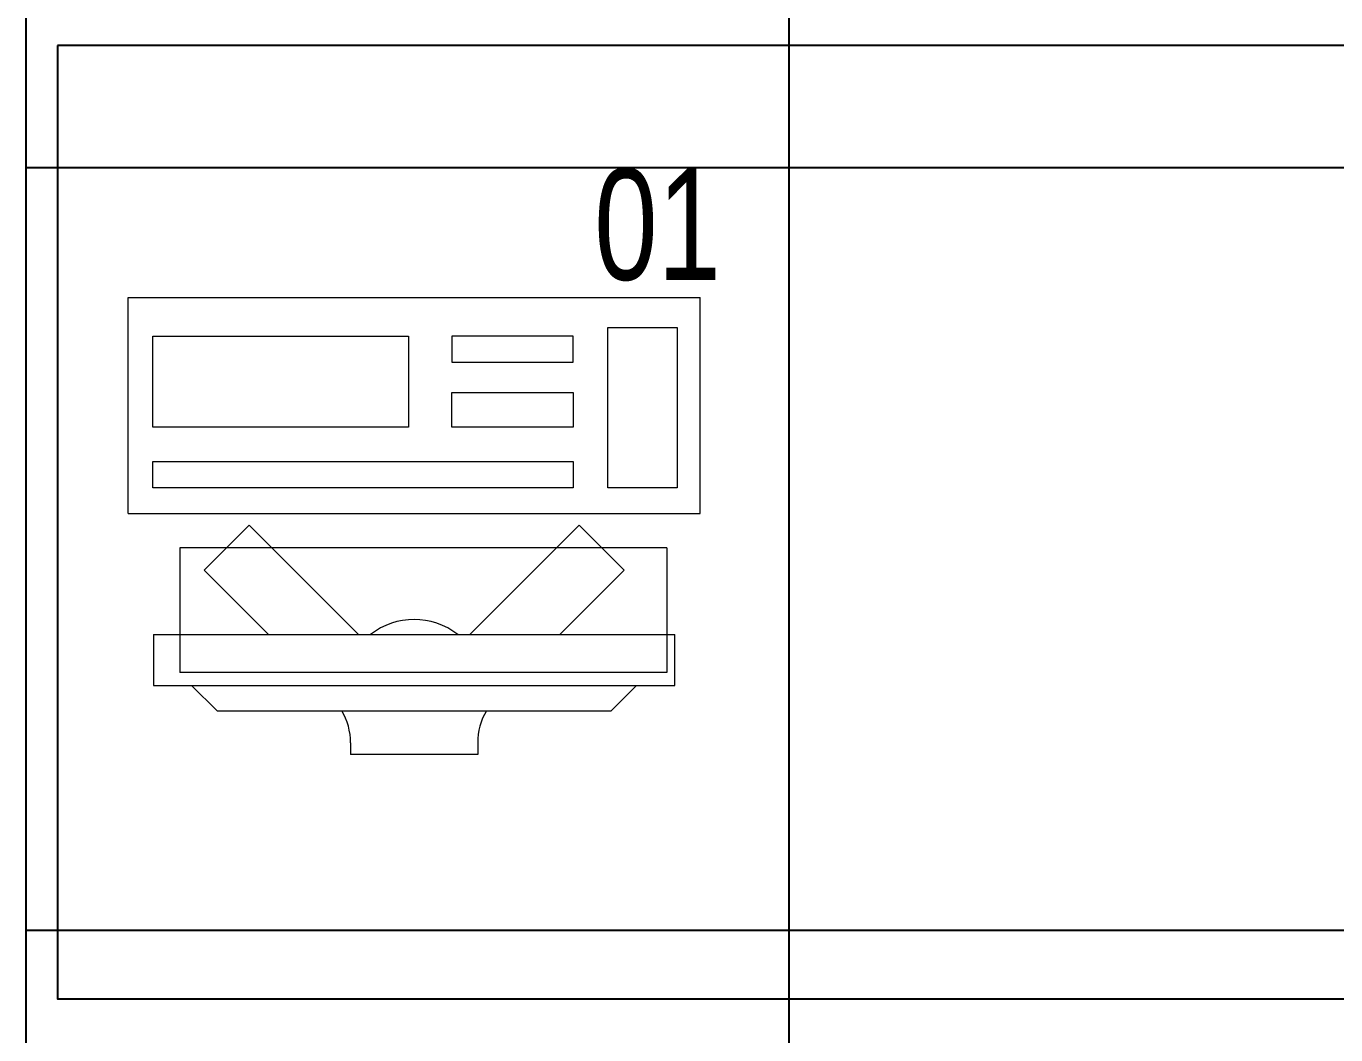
# Model space of a CAD drawing. Extents: x -509638 to 57327, y -29287 to 19916.
# Drawn here: x 10276 to 11306, y -4242 to -3449 of the extents above; entities that cross this region are included whole.
import ezdxf

# ---------------------------------------------------------------- set-up
doc = ezdxf.new("R2010")
doc.units = 0
doc.header["$LTSCALE"] = 0.25
doc.linetypes.add('DASHDOT', pattern=[25.4, 12.7, -6.35, 0, -6.35])
for name, color, linetype, lineweight in [('01-First Floor$0$72_EGR_EQP_TAG', 142, 'Continuous', 5), ('01-First Floor$0$LOADING', 253, 'Continuous', 5), ('01-First Floor$0$Walls', 251, 'Continuous', 5), ('E-LITE-CLNG-CNDT', 6, 'DASHDOT', 35)]:
    doc.layers.add(name, color=color, linetype=linetype, lineweight=lineweight)
doc.layers.add('01-First Floor$0$FALSE CEILING', color=251, linetype='Continuous')
doc.styles.add('01-First Floor$0$X3G_ENTITY_257CFD', font='swisscl.ttf', dxfattribs={"height": 200})

# ---------------------------------------------------------------- blocks, each defined once
blk = doc.blocks.new('01-First Floor$0$ITCWLS1-P')
at = {"layer": '01-First Floor$0$LOADING'}
for p, q in [((-0.17, 0.45), (-0.17, 0)), ((-0.17, 0.45), (0, 0.45)), ((0, 0.45), (0, 0)), ((-0.2651, 0.43, 0), (-0.3051, 0.43, 0)), ((-0.3051, 0.43, 0), (-0.3051, 0.02, 0)), ((-0.2651, 0.43, 0), (-0.2651, 0.02, 0)), ((-0.1496, 0.4305), (-0.1291, 0.4305)), ((-0.1291, 0.4305), (-0.1291, 0.4089)), ((-0.197, 0.4094), (-0.295, 0.4094)), ((-0.295, 0.0264), (-0.295, 0.4094)), ((-0.197, 0.0264), (-0.197, 0.4094)), ((-0.3251, 0.38, 0), (-0.3051, 0.4, 0)), ((-0.3251, 0.38, 0), (-0.3251, 0.07, 0)), ((-0.3503, 0.275), (-0.3596, 0.275)), ((-0.3596, 0.175), (-0.3596, 0.275)), ((-0.3503, 0.175), (-0.3596, 0.175)), ((-0.3251, 0.07, 0), (-0.3051, 0.05, 0)), ((-0.197, 0.0264), (-0.295, 0.0264)), ((-0.3051, 0.02, 0), (-0.2651, 0.02, 0)), ((-0.17, 0), (0, 0))]:
    blk.add_line(p, q, dxfattribs=at)
at = {"layer": '01-First Floor$0$LOADING', "extrusion": (2.48281e-10, 3.18408e-10, -1)}
for p, q in [((-0.2651, 0.3395), (-0.2144, 0.3902)), ((-0.1791, 0.3548), (-0.2144, 0.3902)), ((-0.2651, 0.2688), (-0.1791, 0.3548))]:
    blk.add_line(p, q, dxfattribs=at)
at = {"layer": '01-First Floor$0$LOADING', "extrusion": (2.48281e-10, -3.18408e-10, -1)}
for p, q in [((-0.2651, 0.1812), (-0.1791, 0.0952)), ((-0.2651, 0.1105), (-0.2144, 0.0598)), ((-0.1791, 0.0952), (-0.2144, 0.0598))]:
    blk.add_line(p, q, dxfattribs=at)
at = {"layer": '01-First Floor$0$LOADING'}
for points in [[(-0.1291, 0.4089), (-0.1291, 0.1), (-0.1496, 0.1), (-0.1496, 0.4305)], [(-0.1496, 0.1), (-0.1496, 0.1), (-0.1496, 0.1), (-0.1496, 0.1), (-0.1496, 0.1), (-0.1496, 0.1), (-0.1496, 0.1), (-0.1496, 0.1), (-0.1496, 0.1)], [(-0.1496, 0.1), (-0.1496, 0.1), (-0.1496, 0.1), (-0.1496, 0.1), (-0.1496, 0.1), (-0.1496, 0.1), (-0.1496, 0.1), (-0.1496, 0.1), (-0.1496, 0.1), (-0.1496, 0.1), (-0.1496, 0.1), (-0.1496, 0.1), (-0.1496, 0.1), (-0.1496, 0.1), (-0.1496, 0.1), (-0.1496, 0.1), (-0.1496, 0.1), (-0.1496, 0.1)], [(-0.1496, 0.1), (-0.1496, 0.1), (-0.1496, 0.1), (-0.1496, 0.1), (-0.1496, 0.1), (-0.1496, 0.1), (-0.1496, 0.1), (-0.1496, 0.1), (-0.1496, 0.1), (-0.1496, 0.1)], [(-0.1496, 0.1), (-0.1496, 0.1), (-0.1496, 0.1), (-0.1496, 0.1), (-0.1496, 0.1), (-0.1496, 0.1), (-0.1496, 0.1)], [(-0.1496, 0.1), (-0.1496, 0.1), (-0.1496, 0.1), (-0.1496, 0.1), (-0.1496, 0.1), (-0.1496, 0.1), (-0.1496, 0.1), (-0.1496, 0.1), (-0.1496, 0.1), (-0.1496, 0.1)], [(-0.1496, 0.1), (-0.1496, 0.1), (-0.1496, 0.1), (-0.1496, 0.1), (-0.1496, 0.1), (-0.1496, 0.1), (-0.1496, 0.1), (-0.1496, 0.1), (-0.1496, 0.1), (-0.1496, 0.1), (-0.1496, 0.1), (-0.1496, 0.1), (-0.1496, 0.1), (-0.1496, 0.1), (-0.1496, 0.1)], [(-0.1496, 0.1), (-0.1496, 0.1), (-0.1496, 0.1), (-0.1496, 0.1), (-0.1496, 0.1), (-0.1496, 0.1), (-0.1496, 0.1), (-0.1496, 0.1), (-0.1496, 0.1), (-0.1496, 0.1)], [(-0.1496, 0.1), (-0.1496, 0.1), (-0.1496, 0.1), (-0.1496, 0.1), (-0.1496, 0.1), (-0.1496, 0.1), (-0.1496, 0.1), (-0.1496, 0.1), (-0.1496, 0.1), (-0.1496, 0.1)], [(-0.1496, 0.1), (-0.1496, 0.1), (-0.1496, 0.1), (-0.1496, 0.1), (-0.1496, 0.1), (-0.1496, 0.1), (-0.1496, 0.1), (-0.1496, 0.1), (-0.1496, 0.1), (-0.1496, 0.1), (-0.1496, 0.1), (-0.1496, 0.1), (-0.1496, 0.1), (-0.1496, 0.1), (-0.1496, 0.1), (-0.1496, 0.1), (-0.1496, 0.1), (-0.1496, 0.1), (-0.1496, 0.1), (-0.1496, 0.1), (-0.1496, 0.1), (-0.1496, 0.1), (-0.1496, 0.1), (-0.1496, 0.1), (-0.1496, 0.1), (-0.1496, 0.1), (-0.1496, 0.1), (-0.1496, 0.1), (-0.1496, 0.1), (-0.1496, 0.1), (-0.1496, 0.1), (-0.1496, 0.1), (-0.1496, 0.1), (-0.1496, 0.1), (-0.1496, 0.1), (-0.1496, 0.1), (-0.1496, 0.1), (-0.1496, 0.1), (-0.1496, 0.1), (-0.1496, 0.1), (-0.1496, 0.1), (-0.1496, 0.1), (-0.1496, 0.1), (-0.1496, 0.1), (-0.1496, 0.1), (-0.1496, 0.1), (-0.1496, 0.1), (-0.1496, 0.1), (-0.1496, 0.1), (-0.1496, 0.1), (-0.1496, 0.1), (-0.1496, 0.1), (-0.1496, 0.1), (-0.1496, 0.1)], [(-0.1496, 0.1), (-0.1496, 0.1), (-0.1496, 0.1), (-0.1496, 0.1), (-0.1496, 0.1), (-0.1496, 0.1), (-0.1496, 0.1), (-0.1496, 0.1), (-0.1496, 0.1), (-0.1496, 0.1), (-0.1496, 0.1), (-0.1496, 0.1), (-0.1496, 0.1), (-0.1496, 0.1), (-0.1496, 0.1), (-0.1496, 0.1), (-0.1496, 0.1), (-0.1496, 0.1), (-0.1496, 0.1), (-0.1496, 0.1), (-0.1496, 0.1), (-0.1496, 0.1), (-0.1496, 0.1), (-0.1496, 0.1), (-0.1496, 0.1), (-0.1496, 0.1), (-0.1496, 0.1), (-0.1496, 0.1), (-0.1496, 0.1), (-0.1496, 0.1), (-0.1496, 0.1), (-0.1496, 0.1), (-0.1496, 0.1), (-0.1496, 0.1), (-0.1496, 0.1), (-0.1496, 0.1), (-0.1496, 0.1), (-0.1496, 0.1), (-0.1496, 0.1), (-0.1496, 0.1), (-0.1496, 0.1), (-0.1496, 0.1), (-0.1496, 0.1), (-0.1496, 0.1), (-0.1496, 0.1), (-0.1496, 0.1), (-0.1496, 0.1), (-0.1496, 0.1), (-0.1496, 0.1), (-0.1496, 0.1), (-0.1496, 0.1), (-0.1496, 0.1), (-0.1496, 0.1), (-0.1496, 0.1), (-0.1496, 0.1), (-0.1496, 0.1), (-0.1496, 0.1), (-0.1496, 0.1), (-0.1496, 0.1), (-0.1496, 0.1), (-0.1496, 0.1), (-0.1496, 0.1), (-0.1496, 0.1), (-0.1496, 0.1), (-0.1496, 0.1), (-0.1496, 0.1), (-0.1496, 0.1), (-0.1496, 0.1), (-0.1496, 0.1), (-0.1496, 0.1), (-0.1496, 0.1), (-0.1496, 0.1), (-0.1496, 0.1), (-0.1496, 0.1), (-0.1496, 0.1), (-0.1496, 0.1), (-0.1496, 0.1), (-0.1496, 0.1), (-0.1496, 0.1), (-0.1496, 0.1), (-0.1496, 0.1), (-0.1496, 0.1), (-0.1496, 0.1), (-0.1496, 0.1), (-0.1496, 0.1), (-0.1496, 0.1), (-0.1496, 0.1), (-0.1496, 0.1), (-0.1496, 0.1)], [(-0.1496, 0.1), (-0.1496, 0.1), (-0.1496, 0.1), (-0.1496, 0.1), (-0.1496, 0.1), (-0.1496, 0.1), (-0.1496, 0.1), (-0.1496, 0.1), (-0.1496, 0.1), (-0.1496, 0.1), (-0.1496, 0.1), (-0.1496, 0.1)], [(-0.1496, 0.1), (-0.1496, 0.1), (-0.1496, 0.1), (-0.1496, 0.1), (-0.1496, 0.1), (-0.1496, 0.1), (-0.1496, 0.1)], [(-0.1496, 0.1), (-0.1496, 0.1), (-0.1496, 0.1), (-0.1496, 0.1), (-0.1496, 0.1), (-0.1496, 0.1), (-0.1496, 0.1), (-0.1496, 0.1), (-0.1496, 0.1), (-0.1496, 0.1), (-0.1496, 0.1), (-0.1496, 0.1), (-0.1496, 0.1), (-0.1496, 0.1), (-0.1496, 0.1), (-0.1496, 0.1), (-0.1496, 0.1)], [(-0.1496, 0.1), (-0.1496, 0.1), (-0.1496, 0.1), (-0.1496, 0.1), (-0.1496, 0.1), (-0.1496, 0.1), (-0.1496, 0.1), (-0.1496, 0.1), (-0.1496, 0.1), (-0.1496, 0.1), (-0.1496, 0.1), (-0.1496, 0.1), (-0.1496, 0.1), (-0.1496, 0.1), (-0.1496, 0.1), (-0.1496, 0.1), (-0.1496, 0.1), (-0.1496, 0.1), (-0.1496, 0.1), (-0.1496, 0.1), (-0.1496, 0.1), (-0.1496, 0.1), (-0.1496, 0.1), (-0.1496, 0.1), (-0.1496, 0.1), (-0.1496, 0.1), (-0.1496, 0.1), (-0.1496, 0.1), (-0.1496, 0.1), (-0.1496, 0.1), (-0.1496, 0.1), (-0.1496, 0.1), (-0.1496, 0.1), (-0.1496, 0.1), (-0.1496, 0.1), (-0.1496, 0.1), (-0.1496, 0.1), (-0.1496, 0.1), (-0.1496, 0.1), (-0.1496, 0.1), (-0.1496, 0.1), (-0.1496, 0.1), (-0.1496, 0.1), (-0.1496, 0.1), (-0.1496, 0.1), (-0.1496, 0.1), (-0.1496, 0.1), (-0.1496, 0.1), (-0.1496, 0.1), (-0.1496, 0.1), (-0.1496, 0.1), (-0.1496, 0.1), (-0.1496, 0.1), (-0.1496, 0.1), (-0.1496, 0.1), (-0.1496, 0.1), (-0.1496, 0.1), (-0.1496, 0.1), (-0.1496, 0.1), (-0.1496, 0.1), (-0.1496, 0.1), (-0.1496, 0.1), (-0.1496, 0.1), (-0.1496, 0.1), (-0.1496, 0.1), (-0.1496, 0.1), (-0.1496, 0.1), (-0.1496, 0.1), (-0.1496, 0.1), (-0.1496, 0.1), (-0.1496, 0.1), (-0.1496, 0.1), (-0.1496, 0.1), (-0.1496, 0.1), (-0.1496, 0.1), (-0.1496, 0.1), (-0.1496, 0.1), (-0.1496, 0.1), (-0.1496, 0.1), (-0.1496, 0.1), (-0.1496, 0.1), (-0.1496, 0.1), (-0.1496, 0.1), (-0.1496, 0.1), (-0.1496, 0.1), (-0.1496, 0.1), (-0.1496, 0.1), (-0.1496, 0.1), (-0.1496, 0.1), (-0.1496, 0.1), (-0.1496, 0.1), (-0.1496, 0.1), (-0.1496, 0.1), (-0.1496, 0.1), (-0.1496, 0.1), (-0.1496, 0.1), (-0.1496, 0.1), (-0.1496, 0.1), (-0.1496, 0.1), (-0.1496, 0.1), (-0.1496, 0.1), (-0.1496, 0.1), (-0.1496, 0.1), (-0.1496, 0.1), (-0.1496, 0.1), (-0.1496, 0.1), (-0.1496, 0.1), (-0.1496, 0.1), (-0.1496, 0.1), (-0.1496, 0.1), (-0.1496, 0.1)], [(-0.1496, 0.1), (-0.1496, 0.1), (-0.1496, 0.1), (-0.1496, 0.1), (-0.1496, 0.1), (-0.1496, 0.1), (-0.1496, 0.1), (-0.1496, 0.1)]]:
    blk.add_lwpolyline(points, dxfattribs=at)
for points in [[(-0.1019, 0.4305), (-0.0304, 0.4305), (-0.0304, 0.2294), (-0.1019, 0.2294)], [(-0.1019, 0.1954), (-0.0747, 0.1954), (-0.0747, 0.1), (-0.1019, 0.1)], [(-0.0304, 0.1954), (-0.0508, 0.1954), (-0.0508, 0.1), (-0.0304, 0.1)], [(-0.1496, 0.1), (-0.1496, 0.1), (-0.1496, 0.1), (-0.1496, 0.1), (-0.1496, 0.1), (-0.1496, 0.1), (-0.1496, 0.1), (-0.1496, 0.1), (-0.1496, 0.1), (-0.1496, 0.1), (-0.1496, 0.1), (-0.1496, 0.1), (-0.1496, 0.1), (-0.1496, 0.1), (-0.1496, 0.1), (-0.1496, 0.1), (-0.1496, 0.1), (-0.1496, 0.1), (-0.1496, 0.1), (-0.1496, 0.1), (-0.1496, 0.1), (-0.1496, 0.1), (-0.1496, 0.1), (-0.1496, 0.1), (-0.1496, 0.1), (-0.1496, 0.1), (-0.1496, 0.1), (-0.1496, 0.1), (-0.1496, 0.1), (-0.1496, 0.1), (-0.1496, 0.1), (-0.1496, 0.1), (-0.1496, 0.1), (-0.1496, 0.1), (-0.1496, 0.1), (-0.1496, 0.1), (-0.1496, 0.1), (-0.1496, 0.1), (-0.1496, 0.1), (-0.1496, 0.1), (-0.1496, 0.1), (-0.1496, 0.1), (-0.1496, 0.1), (-0.1496, 0.1), (-0.1496, 0.1), (-0.1496, 0.1), (-0.1496, 0.1), (-0.1496, 0.1), (-0.1496, 0.1), (-0.1496, 0.1), (-0.1496, 0.1), (-0.1496, 0.1), (-0.1496, 0.1), (-0.1496, 0.1), (-0.1496, 0.1), (-0.1496, 0.1), (-0.1496, 0.1), (-0.1496, 0.1), (-0.1496, 0.1), (-0.1496, 0.1), (-0.1496, 0.1), (-0.1496, 0.1), (-0.1496, 0.1), (-0.1496, 0.1), (-0.1496, 0.1), (-0.1496, 0.1), (-0.1496, 0.1), (-0.1496, 0.1), (-0.1496, 0.1), (-0.1496, 0.1), (-0.1496, 0.1), (-0.1496, 0.1), (-0.1496, 0.1), (-0.1496, 0.1), (-0.1496, 0.1), (-0.1496, 0.1), (-0.1496, 0.1), (-0.1496, 0.1), (-0.1496, 0.1), (-0.1496, 0.1), (-0.1496, 0.1), (-0.1496, 0.1), (-0.1496, 0.1), (-0.1496, 0.1), (-0.1496, 0.1), (-0.1496, 0.1), (-0.1496, 0.1), (-0.1496, 0.1), (-0.1496, 0.1), (-0.1496, 0.1), (-0.1496, 0.1), (-0.1496, 0.1), (-0.1496, 0.1), (-0.1496, 0.1), (-0.1496, 0.1), (-0.1496, 0.1), (-0.1496, 0.1), (-0.1496, 0.1), (-0.1496, 0.1), (-0.1496, 0.1), (-0.1496, 0.1), (-0.1496, 0.1), (-0.1496, 0.1), (-0.1496, 0.1), (-0.1496, 0.1), (-0.1496, 0.1), (-0.1496, 0.1), (-0.1496, 0.1), (-0.1496, 0.1), (-0.1496, 0.1), (-0.1496, 0.1), (-0.1496, 0.1), (-0.1496, 0.1), (-0.1496, 0.1), (-0.1496, 0.1), (-0.1496, 0.1), (-0.1496, 0.1), (-0.1496, 0.1), (-0.1496, 0.1), (-0.1496, 0.1), (-0.1496, 0.1), (-0.1496, 0.1), (-0.1496, 0.1), (-0.1496, 0.1), (-0.1496, 0.1), (-0.1496, 0.1), (-0.1496, 0.1), (-0.1496, 0.1), (-0.1496, 0.1), (-0.1496, 0.1), (-0.1496, 0.1), (-0.1496, 0.1), (-0.1496, 0.1), (-0.1496, 0.1), (-0.1496, 0.1), (-0.1496, 0.1), (-0.1496, 0.1), (-0.1496, 0.1), (-0.1496, 0.1), (-0.1496, 0.1), (-0.1496, 0.1), (-0.1496, 0.1), (-0.1496, 0.1), (-0.1496, 0.1), (-0.1496, 0.1), (-0.1496, 0.1), (-0.1496, 0.1), (-0.1496, 0.1), (-0.1496, 0.1), (-0.1496, 0.1), (-0.1496, 0.1), (-0.1496, 0.1), (-0.1496, 0.1), (-0.1496, 0.1), (-0.1496, 0.1), (-0.1496, 0.1), (-0.1496, 0.1), (-0.1496, 0.1), (-0.1496, 0.1), (-0.1496, 0.1), (-0.1496, 0.1), (-0.1496, 0.1), (-0.1496, 0.1), (-0.1496, 0.1), (-0.1496, 0.1), (-0.1496, 0.1), (-0.1496, 0.1), (-0.1496, 0.1), (-0.1496, 0.1), (-0.1496, 0.1), (-0.1496, 0.1), (-0.1496, 0.1), (-0.1496, 0.1), (-0.1496, 0.1), (-0.1496, 0.1), (-0.1496, 0.1), (-0.1496, 0.1), (-0.1496, 0.1), (-0.1496, 0.1), (-0.1496, 0.1), (-0.1496, 0.1), (-0.1496, 0.1), (-0.1496, 0.1), (-0.1496, 0.1), (-0.1496, 0.1), (-0.1496, 0.1), (-0.1496, 0.1), (-0.1496, 0.1), (-0.1496, 0.1), (-0.1496, 0.1), (-0.1496, 0.1), (-0.1496, 0.1), (-0.1496, 0.1), (-0.1496, 0.1), (-0.1496, 0.1), (-0.1496, 0.1), (-0.1496, 0.1), (-0.1496, 0.1), (-0.1496, 0.1), (-0.1496, 0.1), (-0.1496, 0.1), (-0.1496, 0.1), (-0.1496, 0.1), (-0.1496, 0.1), (-0.1496, 0.1), (-0.1496, 0.1), (-0.1496, 0.1), (-0.1496, 0.1), (-0.1496, 0.1), (-0.1496, 0.1), (-0.1496, 0.1), (-0.1496, 0.1), (-0.1496, 0.1), (-0.1496, 0.1), (-0.1496, 0.1), (-0.1496, 0.1), (-0.1496, 0.1), (-0.1496, 0.1), (-0.1496, 0.1), (-0.1496, 0.1), (-0.1496, 0.1), (-0.1496, 0.1), (-0.1496, 0.1), (-0.1496, 0.1), (-0.1496, 0.1), (-0.1496, 0.1), (-0.1496, 0.1), (-0.1496, 0.1), (-0.1496, 0.1), (-0.1496, 0.1), (-0.1496, 0.1), (-0.1496, 0.1), (-0.1496, 0.1), (-0.1496, 0.1), (-0.1496, 0.1), (-0.1496, 0.1), (-0.1496, 0.1), (-0.1496, 0.1), (-0.1496, 0.1), (-0.1496, 0.1), (-0.1496, 0.1), (-0.1496, 0.1), (-0.1496, 0.1), (-0.1496, 0.1), (-0.1496, 0.1), (-0.1496, 0.1), (-0.1496, 0.1), (-0.1496, 0.1), (-0.1496, 0.1), (-0.1496, 0.1), (-0.1496, 0.1), (-0.1496, 0.1), (-0.1496, 0.1), (-0.1496, 0.1), (-0.1496, 0.1), (-0.1496, 0.1), (-0.1496, 0.1), (-0.1496, 0.1), (-0.1496, 0.1), (-0.1496, 0.1), (-0.1496, 0.1), (-0.1496, 0.1), (-0.1496, 0.1), (-0.1496, 0.1), (-0.1496, 0.1), (-0.1496, 0.1), (-0.1496, 0.1), (-0.1496, 0.1), (-0.1496, 0.1), (-0.1496, 0.1), (-0.1496, 0.1), (-0.1496, 0.1), (-0.1496, 0.1), (-0.1496, 0.1), (-0.1496, 0.1), (-0.1496, 0.1), (-0.1496, 0.1)], [(-0.1496, 0.1), (-0.1496, 0.1), (-0.1496, 0.1), (-0.1496, 0.1), (-0.1496, 0.1), (-0.1496, 0.1), (-0.1496, 0.1), (-0.1496, 0.1), (-0.1496, 0.1), (-0.1496, 0.1), (-0.1496, 0.1), (-0.1496, 0.1), (-0.1496, 0.1), (-0.1496, 0.1), (-0.1496, 0.1), (-0.1496, 0.1), (-0.1496, 0.1), (-0.1496, 0.1), (-0.1496, 0.1), (-0.1496, 0.1), (-0.1496, 0.1), (-0.1496, 0.1), (-0.1496, 0.1), (-0.1496, 0.1), (-0.1496, 0.1), (-0.1496, 0.1), (-0.1496, 0.1), (-0.1496, 0.1), (-0.1496, 0.1), (-0.1496, 0.1), (-0.1496, 0.1), (-0.1496, 0.1), (-0.1496, 0.1), (-0.1496, 0.1), (-0.1496, 0.1), (-0.1496, 0.1), (-0.1496, 0.1), (-0.1496, 0.1), (-0.1496, 0.1), (-0.1496, 0.1), (-0.1496, 0.1), (-0.1496, 0.1), (-0.1496, 0.1), (-0.1496, 0.1), (-0.1496, 0.1), (-0.1496, 0.1), (-0.1496, 0.1), (-0.1496, 0.1), (-0.1496, 0.1), (-0.1496, 0.1), (-0.1496, 0.1), (-0.1496, 0.1), (-0.1496, 0.1), (-0.1496, 0.1), (-0.1496, 0.1), (-0.1496, 0.1), (-0.1496, 0.1), (-0.1496, 0.1), (-0.1496, 0.1), (-0.1496, 0.1), (-0.1496, 0.1), (-0.1496, 0.1), (-0.1496, 0.1), (-0.1496, 0.1), (-0.1496, 0.1), (-0.1496, 0.1), (-0.1496, 0.1), (-0.1496, 0.1), (-0.1496, 0.1), (-0.1496, 0.1), (-0.1496, 0.1), (-0.1496, 0.1), (-0.1496, 0.1), (-0.1496, 0.1), (-0.1496, 0.1), (-0.1496, 0.1), (-0.1496, 0.1), (-0.1496, 0.1), (-0.1496, 0.1), (-0.1496, 0.1), (-0.1496, 0.1), (-0.1496, 0.1), (-0.1496, 0.1), (-0.1496, 0.1), (-0.1496, 0.1), (-0.1496, 0.1), (-0.1496, 0.1), (-0.1496, 0.1), (-0.1496, 0.1), (-0.1496, 0.1), (-0.1496, 0.1), (-0.1496, 0.1), (-0.1496, 0.1), (-0.1496, 0.1), (-0.1496, 0.1), (-0.1496, 0.1), (-0.1496, 0.1), (-0.1496, 0.1), (-0.1496, 0.1), (-0.1496, 0.1), (-0.1496, 0.1), (-0.1496, 0.1), (-0.1496, 0.1), (-0.1496, 0.1), (-0.1496, 0.1), (-0.1496, 0.1), (-0.1496, 0.1), (-0.1496, 0.1), (-0.1496, 0.1), (-0.1496, 0.1), (-0.1496, 0.1), (-0.1496, 0.1), (-0.1496, 0.1), (-0.1496, 0.1), (-0.1496, 0.1), (-0.1496, 0.1), (-0.1496, 0.1), (-0.1496, 0.1), (-0.1496, 0.1), (-0.1496, 0.1), (-0.1496, 0.1), (-0.1496, 0.1), (-0.1496, 0.1), (-0.1496, 0.1), (-0.1496, 0.1), (-0.1496, 0.1), (-0.1496, 0.1), (-0.1496, 0.1), (-0.1496, 0.1), (-0.1496, 0.1), (-0.1496, 0.1), (-0.1496, 0.1), (-0.1496, 0.1), (-0.1496, 0.1), (-0.1496, 0.1), (-0.1496, 0.1), (-0.1496, 0.1), (-0.1496, 0.1), (-0.1496, 0.1), (-0.1496, 0.1), (-0.1496, 0.1), (-0.1496, 0.1), (-0.1496, 0.1), (-0.1496, 0.1), (-0.1496, 0.1), (-0.1496, 0.1), (-0.1496, 0.1), (-0.1496, 0.1), (-0.1496, 0.1), (-0.1496, 0.1), (-0.1496, 0.1), (-0.1496, 0.1), (-0.1496, 0.1), (-0.1496, 0.1), (-0.1496, 0.1), (-0.1496, 0.1), (-0.1496, 0.1), (-0.1496, 0.1), (-0.1496, 0.1), (-0.1496, 0.1), (-0.1496, 0.1), (-0.1496, 0.1), (-0.1496, 0.1), (-0.1496, 0.1), (-0.1496, 0.1), (-0.1496, 0.1), (-0.1496, 0.1), (-0.1496, 0.1), (-0.1496, 0.1), (-0.1496, 0.1), (-0.1496, 0.1), (-0.1496, 0.1), (-0.1496, 0.1), (-0.1496, 0.1), (-0.1496, 0.1), (-0.1496, 0.1), (-0.1496, 0.1), (-0.1496, 0.1), (-0.1496, 0.1), (-0.1496, 0.1), (-0.1496, 0.1), (-0.1496, 0.1), (-0.1496, 0.1), (-0.1496, 0.1), (-0.1496, 0.1), (-0.1496, 0.1), (-0.1496, 0.1), (-0.1496, 0.1), (-0.1496, 0.1), (-0.1496, 0.1), (-0.1496, 0.1), (-0.1496, 0.1), (-0.1496, 0.1), (-0.1496, 0.1), (-0.1496, 0.1), (-0.1496, 0.1), (-0.1496, 0.1), (-0.1496, 0.1), (-0.1496, 0.1), (-0.1496, 0.1), (-0.1496, 0.1), (-0.1496, 0.1), (-0.1496, 0.1), (-0.1496, 0.1), (-0.1496, 0.1), (-0.1496, 0.1), (-0.1496, 0.1), (-0.1496, 0.1), (-0.1496, 0.1), (-0.1496, 0.1), (-0.1496, 0.1), (-0.1496, 0.1), (-0.1496, 0.1), (-0.1496, 0.1)], [(-0.1496, 0.1), (-0.1496, 0.1), (-0.1496, 0.1), (-0.1496, 0.1), (-0.1496, 0.1), (-0.1496, 0.1), (-0.1496, 0.1), (-0.1496, 0.1), (-0.1496, 0.1), (-0.1496, 0.1), (-0.1496, 0.1), (-0.1496, 0.1), (-0.1496, 0.1), (-0.1496, 0.1), (-0.1496, 0.1), (-0.1496, 0.1), (-0.1496, 0.1), (-0.1496, 0.1), (-0.1496, 0.1), (-0.1496, 0.1), (-0.1496, 0.1), (-0.1496, 0.1), (-0.1496, 0.1), (-0.1496, 0.1), (-0.1496, 0.1), (-0.1496, 0.1), (-0.1496, 0.1), (-0.1496, 0.1), (-0.1496, 0.1), (-0.1496, 0.1), (-0.1496, 0.1), (-0.1496, 0.1), (-0.1496, 0.1), (-0.1496, 0.1), (-0.1496, 0.1), (-0.1496, 0.1), (-0.1496, 0.1), (-0.1496, 0.1), (-0.1496, 0.1), (-0.1496, 0.1), (-0.1496, 0.1), (-0.1496, 0.1), (-0.1496, 0.1), (-0.1496, 0.1), (-0.1496, 0.1), (-0.1496, 0.1), (-0.1496, 0.1), (-0.1496, 0.1), (-0.1496, 0.1), (-0.1496, 0.1), (-0.1496, 0.1), (-0.1496, 0.1), (-0.1496, 0.1), (-0.1496, 0.1), (-0.1496, 0.1), (-0.1496, 0.1), (-0.1496, 0.1), (-0.1496, 0.1), (-0.1496, 0.1), (-0.1496, 0.1), (-0.1496, 0.1), (-0.1496, 0.1), (-0.1496, 0.1), (-0.1496, 0.1), (-0.1496, 0.1), (-0.1496, 0.1), (-0.1496, 0.1), (-0.1496, 0.1), (-0.1496, 0.1), (-0.1496, 0.1), (-0.1496, 0.1), (-0.1496, 0.1), (-0.1496, 0.1), (-0.1496, 0.1), (-0.1496, 0.1), (-0.1496, 0.1), (-0.1496, 0.1), (-0.1496, 0.1), (-0.1496, 0.1), (-0.1496, 0.1), (-0.1496, 0.1), (-0.1496, 0.1), (-0.1496, 0.1), (-0.1496, 0.1), (-0.1496, 0.1), (-0.1496, 0.1), (-0.1496, 0.1), (-0.1496, 0.1), (-0.1496, 0.1), (-0.1496, 0.1), (-0.1496, 0.1), (-0.1496, 0.1), (-0.1496, 0.1), (-0.1496, 0.1), (-0.1496, 0.1), (-0.1496, 0.1), (-0.1496, 0.1), (-0.1496, 0.1), (-0.1496, 0.1), (-0.1496, 0.1), (-0.1496, 0.1), (-0.1496, 0.1), (-0.1496, 0.1), (-0.1496, 0.1), (-0.1496, 0.1), (-0.1496, 0.1), (-0.1496, 0.1), (-0.1496, 0.1), (-0.1496, 0.1), (-0.1496, 0.1), (-0.1496, 0.1), (-0.1496, 0.1), (-0.1496, 0.1), (-0.1496, 0.1), (-0.1496, 0.1), (-0.1496, 0.1), (-0.1496, 0.1), (-0.1496, 0.1), (-0.1496, 0.1), (-0.1496, 0.1), (-0.1496, 0.1), (-0.1496, 0.1), (-0.1496, 0.1), (-0.1496, 0.1), (-0.1496, 0.1), (-0.1496, 0.1), (-0.1496, 0.1), (-0.1496, 0.1), (-0.1496, 0.1), (-0.1496, 0.1), (-0.1496, 0.1), (-0.1496, 0.1), (-0.1496, 0.1), (-0.1496, 0.1), (-0.1496, 0.1), (-0.1496, 0.1), (-0.1496, 0.1), (-0.1496, 0.1), (-0.1496, 0.1), (-0.1496, 0.1), (-0.1496, 0.1), (-0.1496, 0.1), (-0.1496, 0.1), (-0.1496, 0.1), (-0.1496, 0.1), (-0.1496, 0.1), (-0.1496, 0.1), (-0.1496, 0.1), (-0.1496, 0.1), (-0.1496, 0.1), (-0.1496, 0.1), (-0.1496, 0.1), (-0.1496, 0.1), (-0.1496, 0.1), (-0.1496, 0.1), (-0.1496, 0.1), (-0.1496, 0.1), (-0.1496, 0.1), (-0.1496, 0.1), (-0.1496, 0.1), (-0.1496, 0.1), (-0.1496, 0.1), (-0.1496, 0.1), (-0.1496, 0.1), (-0.1496, 0.1), (-0.1496, 0.1), (-0.1496, 0.1), (-0.1496, 0.1), (-0.1496, 0.1), (-0.1496, 0.1), (-0.1496, 0.1), (-0.1496, 0.1), (-0.1496, 0.1), (-0.1496, 0.1), (-0.1496, 0.1), (-0.1496, 0.1), (-0.1496, 0.1), (-0.1496, 0.1), (-0.1496, 0.1), (-0.1496, 0.1), (-0.1496, 0.1), (-0.1496, 0.1), (-0.1496, 0.1), (-0.1496, 0.1), (-0.1496, 0.1), (-0.1496, 0.1), (-0.1496, 0.1), (-0.1496, 0.1), (-0.1496, 0.1), (-0.1496, 0.1), (-0.1496, 0.1), (-0.1496, 0.1), (-0.1496, 0.1), (-0.1496, 0.1), (-0.1496, 0.1), (-0.1496, 0.1), (-0.1496, 0.1), (-0.1496, 0.1), (-0.1496, 0.1), (-0.1496, 0.1), (-0.1496, 0.1), (-0.1496, 0.1), (-0.1496, 0.1), (-0.1496, 0.1), (-0.1496, 0.1), (-0.1496, 0.1), (-0.1496, 0.1), (-0.1496, 0.1), (-0.1496, 0.1), (-0.1496, 0.1), (-0.1496, 0.1), (-0.1496, 0.1), (-0.1496, 0.1), (-0.1496, 0.1), (-0.1496, 0.1), (-0.1496, 0.1), (-0.1496, 0.1), (-0.1496, 0.1), (-0.1496, 0.1)], [(-0.1496, 0.0727), (-0.0236, 0.0727), (-0.0236, 0.0182), (-0.1496, 0.0182)]]:
    blk.add_lwpolyline(points, close=True, dxfattribs=at)
for centre, radius, start, end in [((-0.3503, 0.325), 0.05, 270, 300.3093), ((-0.3089, 0.225), 0.0556, 321.9431, 38.0569), ((-0.3503, 0.125), 0.05, 59.6907, 90)]:
    blk.add_arc(centre, radius, start, end, dxfattribs=at)
blk = doc.blocks.new('01-First Floor')
at = {"layer": '01-First Floor$0$FALSE CEILING', "linetype": 'Continuous'}
for p, q in [((10876, -7160), (10876, -2810)), ((10276, -3560), (14276, -3560)), ((10276, -4160), (14276, -4160))]:
    blk.add_line(p, q, dxfattribs=at)
at = {"layer": '01-First Floor$0$FALSE CEILING'}
blk.add_lwpolyline([(14276, -7160), (10276, -7160), (10276, -2810), (14276, -2810)], close=True, dxfattribs=at)
at = {"layer": '01-First Floor$0$FALSE CEILING', "elevation": -0.1}
blk.add_lwpolyline([(10300.6, -3464.2), (10300.6, -4214.2), (11800.6, -4214.2), (11800.6, -3464.2)], close=True, dxfattribs=at)
at = {"layer": '01-First Floor$0$LOADING', "elevation": -0.1}
blk.add_lwpolyline([(10300.6, -3464.2), (10300.6, -4214.2), (11800.6, -4214.2), (11800.6, -3464.2)], close=True, dxfattribs=at)
at = {"layer": '01-First Floor$0$Walls'}
blk.add_line((10276, -2810), (10276, -7160), dxfattribs=at)
at = {"layer": '01-First Floor$0$LOADING', "extrusion": (-1.9399e-16, 8.01373e-06, 1), "xscale": 1000.00000000001, "yscale": 1000.00000000001, "zscale": 1000.00000000001, "rotation": 90}
blk.add_blockref('01-First Floor$0$ITCWLS1-P', (10806.1, -3662.4, -0.1), dxfattribs=at)
at = {"layer": '01-First Floor$0$72_EGR_EQP_TAG', "insert": (10772.6, -3561, -0.1), "char_height": 87.47, "attachment_point": 2, "style": '01-First Floor$0$X3G_ENTITY_257CFD'}
blk.add_mtext('01', dxfattribs=at)

msp = doc.modelspace()

# ---------------------------------------------------------------- block references
at = {"layer": 'E-LITE-CLNG-CNDT'}
msp.add_blockref('01-First Floor', (0, 0), dxfattribs=at)

doc.saveas('drawing.dxf')
